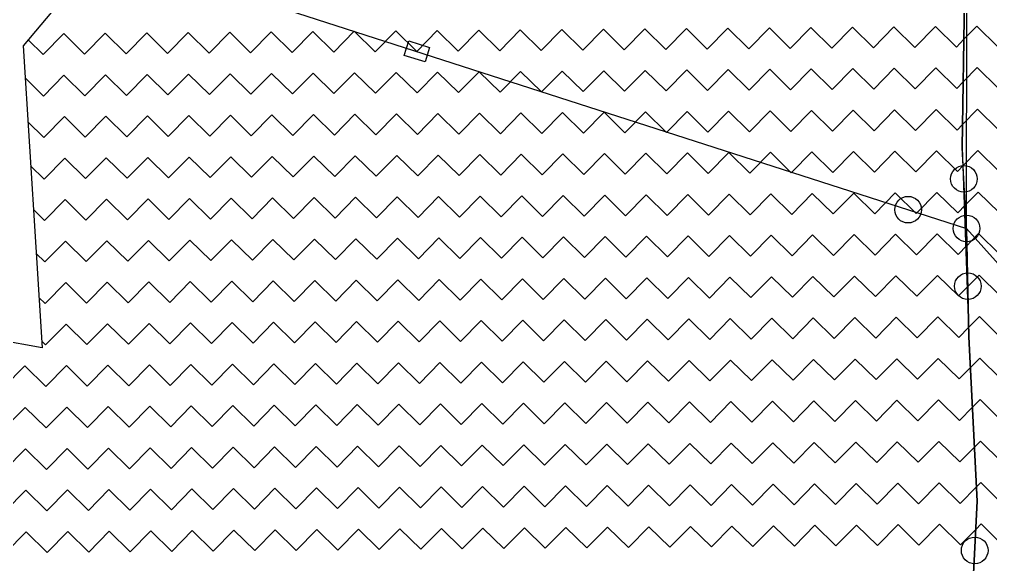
# Model space of a CAD drawing. Header units: metres. Extents: x 342804 to 346854, y 1762918 to 1765966.
# Drawn here: x 343363.2 to 343672.7, y 1764865.5 to 1765039.4 of the extents above; entities that cross this region are included whole.
import ezdxf

# ---------------------------------------------------------------- set-up
doc = ezdxf.new("R2010")
doc.units = ezdxf.units.M
doc.header["$MEASUREMENT"] = 0
doc.layers.add('POLY_HATCH', color=12, linetype='Continuous')
doc.layers.add('POLY_PARCEL', color=6, linetype='Continuous')

msp = doc.modelspace()

# ---------------------------------------------------------------- linework, layer by layer
msp.add_lwpolyline([(343487.25, 1765032.52), (343493.88, 1765030.45), (343492.45, 1765025.87), (343485.82, 1765027.93)], close=True)
for centre in [(343664.19, 1764988.53), (343646.41, 1764978.72), (343665.03, 1764972.75), (343665.44, 1764954.33), (343667.63, 1764870.06)]:
    msp.add_circle(centre, 4.25)
at = {"layer": 'POLY_HATCH'}
for p, q in [((343663.65, 1764998.5), (343665.23, 1765097.19)), ((343665.23, 1765097.19), (343663.65, 1764998.5)), ((343405.95, 1765080.39), (343364.33, 1765031)), ((343364.33, 1765031), (343370.44, 1764934.64)), ((343665.03, 1764972.75), (343663.65, 1764998.5)), ((343663.65, 1764998.5), (343665.81, 1764938.14)), ((343665.81, 1764938.14), (343665.03, 1764972.75)), ((343370.44, 1764934.64), (343296.7, 1764948.11)), ((343668.39, 1764885.72), (343665.81, 1764938.14)), ((343665.81, 1764938.14), (343668.39, 1764885.72)), ((343666.87, 1764854.65), (343668.39, 1764885.72)), ((343668.39, 1764885.72), (343666.87, 1764854.65))]:
    msp.add_line(p, q, dxfattribs=at)
at = {"layer": 'POLY_HATCH', "linetype": 'Continuous'}
for p, q in [((343582.41, 1765029.93), (343588.97, 1765036.6)), ((343588.97, 1765036.6), (343595.64, 1765030.04)), ((343595.64, 1765030.04), (343602.2, 1765036.71)), ((343602.2, 1765036.71), (343608.87, 1765030.15)), ((343608.87, 1765030.15), (343615.43, 1765036.82)), ((343615.43, 1765036.82), (343622.1, 1765030.26)), ((343622.1, 1765030.26), (343628.66, 1765036.93)), ((343628.66, 1765036.93), (343635.33, 1765030.36)), ((343635.33, 1765030.36), (343641.89, 1765037.03)), ((343641.89, 1765037.03), (343648.56, 1765030.47)), ((343648.56, 1765030.47), (343655.12, 1765037.14)), ((343655.12, 1765037.14), (343661.79, 1765030.58)), ((343664.21, 1765033.04), (343668.35, 1765037.25)), ((343668.35, 1765037.25), (343675.02, 1765030.69)), ((343370.72, 1765028.19), (343377.29, 1765034.86)), ((343377.29, 1765034.86), (343383.95, 1765028.3)), ((343383.95, 1765028.3), (343390.52, 1765034.97)), ((343390.52, 1765034.97), (343397.19, 1765028.41)), ((343397.19, 1765028.41), (343403.75, 1765035.08)), ((343403.75, 1765035.08), (343410.42, 1765028.52)), ((343410.42, 1765028.52), (343416.98, 1765035.19)), ((343416.98, 1765035.19), (343423.65, 1765028.63)), ((343423.65, 1765028.63), (343430.21, 1765035.3)), ((343430.21, 1765035.3), (343436.88, 1765028.74)), ((343436.88, 1765028.74), (343443.44, 1765035.41)), ((343443.44, 1765035.41), (343450.11, 1765028.85)), ((343450.11, 1765028.85), (343456.67, 1765035.51)), ((343456.67, 1765035.51), (343463.34, 1765028.95)), ((343463.34, 1765028.95), (343469.9, 1765035.62)), ((343469.9, 1765035.62), (343476.57, 1765029.06)), ((343476.57, 1765029.06), (343483.13, 1765035.73)), ((343483.13, 1765035.73), (343489.8, 1765029.17)), ((343489.8, 1765029.17), (343496.36, 1765035.84)), ((343496.36, 1765035.84), (343503.03, 1765029.28)), ((343503.03, 1765029.28), (343509.59, 1765035.95)), ((343509.59, 1765035.95), (343516.26, 1765029.39)), ((343516.26, 1765029.39), (343522.82, 1765036.06)), ((343522.82, 1765036.06), (343529.49, 1765029.5)), ((343529.49, 1765029.5), (343536.05, 1765036.17)), ((343536.05, 1765036.17), (343542.72, 1765029.6)), ((343542.72, 1765029.6), (343549.28, 1765036.27)), ((343549.28, 1765036.27), (343555.95, 1765029.71)), ((343555.95, 1765029.71), (343562.51, 1765036.38)), ((343562.51, 1765036.38), (343569.18, 1765029.82)), ((343569.18, 1765029.82), (343575.74, 1765036.49)), ((343575.74, 1765036.49), (343582.41, 1765029.93)), ((343365.94, 1765032.91), (343370.72, 1765028.19)), ((343661.79, 1765030.58), (343664.21, 1765033.04)), ((343370.83, 1765014.96), (343377.39, 1765021.63)), ((343377.39, 1765021.63), (343384.06, 1765015.07)), ((343384.06, 1765015.07), (343390.62, 1765021.74)), ((343390.62, 1765021.74), (343397.29, 1765015.18)), ((343397.29, 1765015.18), (343403.85, 1765021.85)), ((343403.85, 1765021.85), (343410.52, 1765015.29)), ((343410.52, 1765015.29), (343417.08, 1765021.96)), ((343417.08, 1765021.96), (343423.75, 1765015.4)), ((343423.75, 1765015.4), (343430.31, 1765022.07)), ((343430.31, 1765022.07), (343436.98, 1765015.51)), ((343436.98, 1765015.51), (343443.54, 1765022.18)), ((343443.54, 1765022.18), (343450.21, 1765015.61)), ((343450.21, 1765015.61), (343456.77, 1765022.28)), ((343456.77, 1765022.28), (343463.44, 1765015.72)), ((343463.44, 1765015.72), (343470, 1765022.39)), ((343470, 1765022.39), (343476.67, 1765015.83)), ((343476.67, 1765015.83), (343483.23, 1765022.5)), ((343483.23, 1765022.5), (343489.9, 1765015.94)), ((343489.9, 1765015.94), (343496.46, 1765022.61)), ((343496.46, 1765022.61), (343503.13, 1765016.05)), ((343503.13, 1765016.05), (343509.69, 1765022.72)), ((343509.69, 1765022.72), (343516.36, 1765016.16)), ((343516.36, 1765016.16), (343522.92, 1765022.83)), ((343522.92, 1765022.83), (343529.59, 1765016.27)), ((343529.59, 1765016.27), (343536.16, 1765022.94)), ((343536.16, 1765022.94), (343542.82, 1765016.37)), ((343542.82, 1765016.37), (343549.39, 1765023.04)), ((343549.39, 1765023.04), (343556.05, 1765016.48)), ((343556.05, 1765016.48), (343562.62, 1765023.15)), ((343562.62, 1765023.15), (343569.28, 1765016.59)), ((343569.28, 1765016.59), (343575.85, 1765023.26)), ((343575.85, 1765023.26), (343582.51, 1765016.7)), ((343582.51, 1765016.7), (343589.08, 1765023.37)), ((343589.08, 1765023.37), (343595.74, 1765016.81)), ((343595.74, 1765016.81), (343602.31, 1765023.48)), ((343602.31, 1765023.48), (343608.97, 1765016.92)), ((343608.97, 1765016.92), (343615.54, 1765023.59)), ((343615.54, 1765023.59), (343622.2, 1765017.03)), ((343622.2, 1765017.03), (343628.77, 1765023.7)), ((343628.77, 1765023.7), (343635.43, 1765017.13)), ((343635.43, 1765017.13), (343642, 1765023.8)), ((343642, 1765023.8), (343648.66, 1765017.24)), ((343648.66, 1765017.24), (343655.23, 1765023.91)), ((343655.23, 1765023.91), (343661.89, 1765017.35)), ((343663.99, 1765019.48), (343668.46, 1765024.02)), ((343668.46, 1765024.02), (343675.13, 1765017.46)), ((343364.98, 1765020.72), (343370.83, 1765014.96)), ((343661.89, 1765017.35), (343663.99, 1765019.48)), ((343410.63, 1765002.06), (343417.19, 1765008.73)), ((343417.19, 1765008.73), (343423.86, 1765002.17)), ((343423.86, 1765002.17), (343430.42, 1765008.84)), ((343430.42, 1765008.84), (343437.09, 1765002.28)), ((343437.09, 1765002.28), (343443.65, 1765008.95)), ((343443.65, 1765008.95), (343450.32, 1765002.38)), ((343450.32, 1765002.38), (343456.88, 1765009.05)), ((343456.88, 1765009.05), (343463.55, 1765002.49)), ((343463.55, 1765002.49), (343470.11, 1765009.16)), ((343470.11, 1765009.16), (343476.78, 1765002.6)), ((343476.78, 1765002.6), (343483.34, 1765009.27)), ((343483.34, 1765009.27), (343490.01, 1765002.71)), ((343490.01, 1765002.71), (343496.57, 1765009.38)), ((343496.57, 1765009.38), (343503.24, 1765002.82)), ((343503.24, 1765002.82), (343509.8, 1765009.49)), ((343509.8, 1765009.49), (343516.47, 1765002.93)), ((343516.47, 1765002.93), (343523.03, 1765009.6)), ((343523.03, 1765009.6), (343529.7, 1765003.04)), ((343529.7, 1765003.04), (343536.26, 1765009.71)), ((343536.26, 1765009.71), (343542.93, 1765003.14)), ((343542.93, 1765003.14), (343549.49, 1765009.81)), ((343549.49, 1765009.81), (343556.16, 1765003.25)), ((343556.16, 1765003.25), (343562.72, 1765009.92)), ((343562.72, 1765009.92), (343569.39, 1765003.36)), ((343569.39, 1765003.36), (343575.95, 1765010.03)), ((343575.95, 1765010.03), (343582.62, 1765003.47)), ((343582.62, 1765003.47), (343589.18, 1765010.14)), ((343589.18, 1765010.14), (343595.85, 1765003.58)), ((343595.85, 1765003.58), (343602.41, 1765010.25)), ((343602.41, 1765010.25), (343609.08, 1765003.69)), ((343609.08, 1765003.69), (343615.64, 1765010.36)), ((343615.64, 1765010.36), (343622.31, 1765003.8)), ((343622.31, 1765003.8), (343628.87, 1765010.47)), ((343628.87, 1765010.47), (343635.54, 1765003.9)), ((343635.54, 1765003.9), (343642.1, 1765010.57)), ((343642.1, 1765010.57), (343648.77, 1765004.01)), ((343648.77, 1765004.01), (343655.33, 1765010.68)), ((343655.33, 1765010.68), (343662, 1765004.12)), ((343663.77, 1765005.92), (343668.56, 1765010.79)), ((343668.56, 1765010.79), (343675.23, 1765004.23)), ((343365.87, 1765006.73), (343370.94, 1765001.73)), ((343370.94, 1765001.73), (343377.5, 1765008.4)), ((343377.5, 1765008.4), (343384.17, 1765001.84)), ((343384.17, 1765001.84), (343390.73, 1765008.51)), ((343390.73, 1765008.51), (343397.4, 1765001.95)), ((343397.4, 1765001.95), (343403.96, 1765008.62)), ((343403.96, 1765008.62), (343410.63, 1765002.06)), ((343662, 1765004.12), (343663.77, 1765005.92)), ((343516.58, 1764989.7), (343523.14, 1764996.37)), ((343523.14, 1764996.37), (343529.81, 1764989.81)), ((343529.81, 1764989.81), (343536.37, 1764996.48)), ((343536.37, 1764996.48), (343543.04, 1764989.91)), ((343543.04, 1764989.91), (343549.6, 1764996.58)), ((343549.6, 1764996.58), (343556.27, 1764990.02)), ((343556.27, 1764990.02), (343562.83, 1764996.69)), ((343562.83, 1764996.69), (343569.5, 1764990.13)), ((343569.5, 1764990.13), (343576.06, 1764996.8)), ((343576.06, 1764996.8), (343582.73, 1764990.24)), ((343582.73, 1764990.24), (343589.29, 1764996.91)), ((343589.29, 1764996.91), (343595.96, 1764990.35)), ((343595.96, 1764990.35), (343602.52, 1764997.02)), ((343602.52, 1764997.02), (343609.19, 1764990.46)), ((343609.19, 1764990.46), (343615.75, 1764997.13)), ((343615.75, 1764997.13), (343622.42, 1764990.57)), ((343622.42, 1764990.57), (343628.98, 1764997.24)), ((343628.98, 1764997.24), (343635.65, 1764990.67)), ((343635.65, 1764990.67), (343642.21, 1764997.34)), ((343642.21, 1764997.34), (343648.88, 1764990.78)), ((343648.88, 1764990.78), (343655.44, 1764997.45)), ((343655.44, 1764997.45), (343662.11, 1764990.89)), ((343663.86, 1764992.67), (343668.67, 1764997.56)), ((343668.67, 1764997.56), (343675.34, 1764991)), ((343371.05, 1764988.5), (343377.61, 1764995.17)), ((343377.61, 1764995.17), (343384.28, 1764988.61)), ((343384.28, 1764988.61), (343390.84, 1764995.28)), ((343390.84, 1764995.28), (343397.51, 1764988.72)), ((343397.51, 1764988.72), (343404.07, 1764995.39)), ((343404.07, 1764995.39), (343410.74, 1764988.83)), ((343410.74, 1764988.83), (343417.3, 1764995.5)), ((343417.3, 1764995.5), (343423.97, 1764988.94)), ((343423.97, 1764988.94), (343430.53, 1764995.61)), ((343430.53, 1764995.61), (343437.2, 1764989.05)), ((343437.2, 1764989.05), (343443.76, 1764995.72)), ((343443.76, 1764995.72), (343450.43, 1764989.15)), ((343450.43, 1764989.15), (343456.99, 1764995.82)), ((343456.99, 1764995.82), (343463.66, 1764989.26)), ((343463.66, 1764989.26), (343470.22, 1764995.93)), ((343470.22, 1764995.93), (343476.89, 1764989.37)), ((343476.89, 1764989.37), (343483.45, 1764996.04)), ((343483.45, 1764996.04), (343490.12, 1764989.48)), ((343490.12, 1764989.48), (343496.68, 1764996.15)), ((343496.68, 1764996.15), (343503.35, 1764989.59)), ((343503.35, 1764989.59), (343509.91, 1764996.26)), ((343509.91, 1764996.26), (343516.58, 1764989.7)), ((343366.75, 1764992.73), (343371.05, 1764988.5)), ((343662.11, 1764990.89), (343663.96, 1764992.77)), ((343622.53, 1764977.34), (343629.09, 1764984)), ((343629.09, 1764984), (343635.76, 1764977.44)), ((343635.76, 1764977.44), (343642.32, 1764984.11)), ((343642.32, 1764984.11), (343648.99, 1764977.55)), ((343648.99, 1764977.55), (343655.55, 1764984.22)), ((343655.55, 1764984.22), (343662.22, 1764977.66)), ((343664.32, 1764979.8), (343668.78, 1764984.33)), ((343668.78, 1764984.33), (343675.45, 1764977.77)), ((343371.16, 1764975.27), (343377.72, 1764981.94)), ((343377.72, 1764981.94), (343384.39, 1764975.38)), ((343384.39, 1764975.38), (343390.95, 1764982.05)), ((343390.95, 1764982.05), (343397.62, 1764975.49)), ((343397.62, 1764975.49), (343404.18, 1764982.16)), ((343404.18, 1764982.16), (343410.85, 1764975.6)), ((343410.85, 1764975.6), (343417.41, 1764982.27)), ((343417.41, 1764982.27), (343424.08, 1764975.71)), ((343424.08, 1764975.71), (343430.64, 1764982.38)), ((343430.64, 1764982.38), (343437.31, 1764975.82)), ((343437.31, 1764975.82), (343443.87, 1764982.49)), ((343443.87, 1764982.49), (343450.54, 1764975.92)), ((343450.54, 1764975.92), (343457.1, 1764982.59)), ((343457.1, 1764982.59), (343463.77, 1764976.03)), ((343463.77, 1764976.03), (343470.33, 1764982.7)), ((343470.33, 1764982.7), (343477, 1764976.14)), ((343477, 1764976.14), (343483.56, 1764982.81)), ((343483.56, 1764982.81), (343490.23, 1764976.25)), ((343490.23, 1764976.25), (343496.79, 1764982.92)), ((343496.79, 1764982.92), (343503.46, 1764976.36)), ((343503.46, 1764976.36), (343510.02, 1764983.03)), ((343510.02, 1764983.03), (343516.69, 1764976.47)), ((343516.69, 1764976.47), (343523.25, 1764983.14)), ((343523.25, 1764983.14), (343529.92, 1764976.58)), ((343529.92, 1764976.58), (343536.48, 1764983.25)), ((343536.48, 1764983.25), (343543.15, 1764976.68)), ((343543.15, 1764976.68), (343549.71, 1764983.35)), ((343549.71, 1764983.35), (343556.38, 1764976.79)), ((343556.38, 1764976.79), (343562.94, 1764983.46)), ((343562.94, 1764983.46), (343569.61, 1764976.9)), ((343569.61, 1764976.9), (343576.17, 1764983.57)), ((343576.17, 1764983.57), (343582.84, 1764977.01)), ((343582.84, 1764977.01), (343589.4, 1764983.68)), ((343589.4, 1764983.68), (343596.07, 1764977.12)), ((343596.07, 1764977.12), (343602.63, 1764983.79)), ((343602.63, 1764983.79), (343609.3, 1764977.23)), ((343609.3, 1764977.23), (343615.86, 1764983.9)), ((343615.86, 1764983.9), (343622.53, 1764977.34)), ((343367.64, 1764978.73), (343371.16, 1764975.27)), ((343662.22, 1764977.66), (343664.64, 1764980.12)), ((343371.27, 1764962.04), (343377.83, 1764968.71)), ((343377.83, 1764968.71), (343384.5, 1764962.15)), ((343384.5, 1764962.15), (343391.06, 1764968.82)), ((343391.06, 1764968.82), (343397.73, 1764962.26)), ((343397.73, 1764962.26), (343404.29, 1764968.93)), ((343404.29, 1764968.93), (343410.96, 1764962.37)), ((343410.96, 1764962.37), (343417.52, 1764969.04)), ((343417.52, 1764969.04), (343424.19, 1764962.48)), ((343424.19, 1764962.48), (343430.75, 1764969.15)), ((343430.75, 1764969.15), (343437.42, 1764962.59)), ((343437.42, 1764962.59), (343443.98, 1764969.26)), ((343443.98, 1764969.26), (343450.65, 1764962.69)), ((343450.65, 1764962.69), (343457.21, 1764969.36)), ((343457.21, 1764969.36), (343463.88, 1764962.8)), ((343463.88, 1764962.8), (343470.44, 1764969.47)), ((343470.44, 1764969.47), (343477.11, 1764962.91)), ((343477.11, 1764962.91), (343483.67, 1764969.58)), ((343483.67, 1764969.58), (343490.34, 1764963.02)), ((343490.34, 1764963.02), (343496.9, 1764969.69)), ((343496.9, 1764969.69), (343503.57, 1764963.13)), ((343503.57, 1764963.13), (343510.13, 1764969.8)), ((343510.13, 1764969.8), (343516.8, 1764963.24)), ((343516.8, 1764963.24), (343523.36, 1764969.91)), ((343523.36, 1764969.91), (343530.03, 1764963.35)), ((343530.03, 1764963.35), (343536.59, 1764970.02)), ((343536.59, 1764970.02), (343543.26, 1764963.45)), ((343543.26, 1764963.45), (343549.82, 1764970.12)), ((343549.82, 1764970.12), (343556.49, 1764963.56)), ((343556.49, 1764963.56), (343563.05, 1764970.23)), ((343563.05, 1764970.23), (343569.72, 1764963.67)), ((343569.72, 1764963.67), (343576.28, 1764970.34)), ((343576.28, 1764970.34), (343582.95, 1764963.78)), ((343582.95, 1764963.78), (343589.51, 1764970.45)), ((343589.51, 1764970.45), (343596.18, 1764963.89)), ((343596.18, 1764963.89), (343602.74, 1764970.56)), ((343602.74, 1764970.56), (343609.41, 1764964)), ((343609.41, 1764964), (343615.97, 1764970.67)), ((343615.97, 1764970.67), (343622.64, 1764964.11)), ((343622.64, 1764964.11), (343629.2, 1764970.77)), ((343629.2, 1764970.77), (343635.87, 1764964.21)), ((343635.87, 1764964.21), (343642.43, 1764970.88)), ((343642.43, 1764970.88), (343649.1, 1764964.32)), ((343649.1, 1764964.32), (343655.66, 1764970.99)), ((343655.66, 1764970.99), (343662.33, 1764964.43)), ((343664.78, 1764966.92), (343668.89, 1764971.1)), ((343668.89, 1764971.1), (343675.56, 1764964.54)), ((343662.33, 1764964.43), (343665.15, 1764967.3)), ((343368.53, 1764964.73), (343371.27, 1764962.04)), ((343450.76, 1764949.46), (343457.32, 1764956.13)), ((343457.32, 1764956.13), (343463.99, 1764949.57)), ((343463.99, 1764949.57), (343470.55, 1764956.24)), ((343470.55, 1764956.24), (343477.22, 1764949.68)), ((343477.22, 1764949.68), (343483.78, 1764956.35)), ((343483.78, 1764956.35), (343490.45, 1764949.79)), ((343490.45, 1764949.79), (343497.01, 1764956.46)), ((343497.01, 1764956.46), (343503.68, 1764949.9)), ((343503.68, 1764949.9), (343510.24, 1764956.57)), ((343510.24, 1764956.57), (343516.91, 1764950.01)), ((343516.91, 1764950.01), (343523.47, 1764956.68)), ((343523.47, 1764956.68), (343530.14, 1764950.12)), ((343530.14, 1764950.12), (343536.7, 1764956.79)), ((343536.7, 1764956.79), (343543.37, 1764950.22)), ((343543.37, 1764950.22), (343549.93, 1764956.89)), ((343549.93, 1764956.89), (343556.6, 1764950.33)), ((343556.6, 1764950.33), (343563.16, 1764957)), ((343563.16, 1764957), (343569.83, 1764950.44)), ((343569.83, 1764950.44), (343576.39, 1764957.11)), ((343576.39, 1764957.11), (343583.06, 1764950.55)), ((343583.06, 1764950.55), (343589.62, 1764957.22)), ((343589.62, 1764957.22), (343596.29, 1764950.66)), ((343596.29, 1764950.66), (343602.85, 1764957.33)), ((343602.85, 1764957.33), (343609.52, 1764950.77)), ((343609.52, 1764950.77), (343616.08, 1764957.44)), ((343616.08, 1764957.44), (343622.75, 1764950.88)), ((343622.75, 1764950.88), (343629.31, 1764957.54)), ((343629.31, 1764957.54), (343635.98, 1764950.98)), ((343635.98, 1764950.98), (343642.54, 1764957.65)), ((343642.54, 1764957.65), (343649.21, 1764951.09)), ((343649.21, 1764951.09), (343655.77, 1764957.76)), ((343655.77, 1764957.76), (343662.44, 1764951.2)), ((343665.24, 1764954.05), (343669, 1764957.87)), ((343669, 1764957.87), (343675.67, 1764951.31)), ((343371.38, 1764948.81), (343377.94, 1764955.48)), ((343377.94, 1764955.48), (343384.61, 1764948.92)), ((343384.61, 1764948.92), (343391.17, 1764955.59)), ((343391.17, 1764955.59), (343397.84, 1764949.03)), ((343397.84, 1764949.03), (343404.4, 1764955.7)), ((343404.4, 1764955.7), (343411.07, 1764949.14)), ((343411.07, 1764949.14), (343417.63, 1764955.81)), ((343417.63, 1764955.81), (343424.3, 1764949.25)), ((343424.3, 1764949.25), (343430.86, 1764955.92)), ((343430.86, 1764955.92), (343437.53, 1764949.36)), ((343437.53, 1764949.36), (343444.09, 1764956.03)), ((343444.09, 1764956.03), (343450.76, 1764949.46)), ((343662.44, 1764951.2), (343665.44, 1764954.26)), ((343369.42, 1764950.74), (343371.38, 1764948.81)), ((343556.71, 1764937.1), (343563.27, 1764943.77)), ((343563.27, 1764943.77), (343569.94, 1764937.21)), ((343569.94, 1764937.21), (343576.5, 1764943.88)), ((343576.5, 1764943.88), (343583.17, 1764937.32)), ((343583.17, 1764937.32), (343589.73, 1764943.99)), ((343589.73, 1764943.99), (343596.4, 1764937.43)), ((343596.4, 1764937.43), (343602.96, 1764944.1)), ((343602.96, 1764944.1), (343609.63, 1764937.54)), ((343609.63, 1764937.54), (343616.19, 1764944.21)), ((343616.19, 1764944.21), (343622.86, 1764937.65)), ((343622.86, 1764937.65), (343629.42, 1764944.31)), ((343629.42, 1764944.31), (343636.09, 1764937.75)), ((343636.09, 1764937.75), (343642.65, 1764944.42)), ((343642.65, 1764944.42), (343649.32, 1764937.86)), ((343649.32, 1764937.86), (343655.88, 1764944.53)), ((343655.88, 1764944.53), (343662.55, 1764937.97)), ((343665.7, 1764941.17), (343669.11, 1764944.64)), ((343669.11, 1764944.64), (343675.78, 1764938.08)), ((343371.48, 1764935.58), (343378.05, 1764942.25)), ((343378.05, 1764942.25), (343384.71, 1764935.69)), ((343384.71, 1764935.69), (343391.28, 1764942.36)), ((343391.28, 1764942.36), (343397.94, 1764935.8)), ((343397.94, 1764935.8), (343404.51, 1764942.47)), ((343404.51, 1764942.47), (343411.17, 1764935.91)), ((343411.17, 1764935.91), (343417.74, 1764942.58)), ((343417.74, 1764942.58), (343424.4, 1764936.02)), ((343424.4, 1764936.02), (343430.97, 1764942.69)), ((343430.97, 1764942.69), (343437.63, 1764936.13)), ((343437.63, 1764936.13), (343444.2, 1764942.8)), ((343444.2, 1764942.8), (343450.87, 1764936.23)), ((343450.87, 1764936.23), (343457.43, 1764942.9)), ((343457.43, 1764942.9), (343464.1, 1764936.34)), ((343464.1, 1764936.34), (343470.66, 1764943.01)), ((343470.66, 1764943.01), (343477.33, 1764936.45)), ((343477.33, 1764936.45), (343483.89, 1764943.12)), ((343483.89, 1764943.12), (343490.56, 1764936.56)), ((343490.56, 1764936.56), (343497.12, 1764943.23)), ((343497.12, 1764943.23), (343503.79, 1764936.67)), ((343503.79, 1764936.67), (343510.35, 1764943.34)), ((343510.35, 1764943.34), (343517.02, 1764936.78)), ((343517.02, 1764936.78), (343523.58, 1764943.45)), ((343523.58, 1764943.45), (343530.25, 1764936.89)), ((343530.25, 1764936.89), (343536.81, 1764943.56)), ((343536.81, 1764943.56), (343543.48, 1764936.99)), ((343543.48, 1764936.99), (343550.04, 1764943.66)), ((343550.04, 1764943.66), (343556.71, 1764937.1)), ((343662.55, 1764937.97), (343665.74, 1764941.21)), ((343370.31, 1764936.74), (343371.48, 1764935.58)), ((343666.29, 1764928.43), (343669.22, 1764931.41)), ((343669.22, 1764931.41), (343675.88, 1764924.85)), ((343358.36, 1764922.24), (343364.92, 1764928.91)), ((343364.92, 1764928.91), (343371.59, 1764922.35)), ((343371.59, 1764922.35), (343378.15, 1764929.02)), ((343378.15, 1764929.02), (343384.82, 1764922.46)), ((343384.82, 1764922.46), (343391.38, 1764929.13)), ((343391.38, 1764929.13), (343398.05, 1764922.57)), ((343398.05, 1764922.57), (343404.61, 1764929.24)), ((343404.61, 1764929.24), (343411.28, 1764922.68)), ((343411.28, 1764922.68), (343417.84, 1764929.35)), ((343417.84, 1764929.35), (343424.51, 1764922.79)), ((343424.51, 1764922.79), (343431.07, 1764929.46)), ((343431.07, 1764929.46), (343437.74, 1764922.9)), ((343437.74, 1764922.9), (343444.3, 1764929.57)), ((343444.3, 1764929.57), (343450.97, 1764923)), ((343450.97, 1764923), (343457.53, 1764929.67)), ((343457.53, 1764929.67), (343464.2, 1764923.11)), ((343464.2, 1764923.11), (343470.76, 1764929.78)), ((343470.76, 1764929.78), (343477.43, 1764923.22)), ((343477.43, 1764923.22), (343483.99, 1764929.89)), ((343483.99, 1764929.89), (343490.66, 1764923.33)), ((343490.66, 1764923.33), (343497.22, 1764930)), ((343497.22, 1764930), (343503.89, 1764923.44)), ((343503.89, 1764923.44), (343510.45, 1764930.11)), ((343510.45, 1764930.11), (343517.12, 1764923.55)), ((343517.12, 1764923.55), (343523.68, 1764930.22)), ((343523.68, 1764930.22), (343530.35, 1764923.66)), ((343530.35, 1764923.66), (343536.91, 1764930.32)), ((343536.91, 1764930.32), (343543.58, 1764923.76)), ((343543.58, 1764923.76), (343550.14, 1764930.43)), ((343550.14, 1764930.43), (343556.81, 1764923.87)), ((343556.81, 1764923.87), (343563.37, 1764930.54)), ((343563.37, 1764930.54), (343570.04, 1764923.98)), ((343570.04, 1764923.98), (343576.6, 1764930.65)), ((343576.6, 1764930.65), (343583.27, 1764924.09)), ((343583.27, 1764924.09), (343589.84, 1764930.76)), ((343589.84, 1764930.76), (343596.5, 1764924.2)), ((343596.5, 1764924.2), (343603.07, 1764930.87)), ((343603.07, 1764930.87), (343609.73, 1764924.31)), ((343609.73, 1764924.31), (343616.3, 1764930.98)), ((343616.3, 1764930.98), (343622.96, 1764924.42)), ((343622.96, 1764924.42), (343629.53, 1764931.08)), ((343629.53, 1764931.08), (343636.19, 1764924.52)), ((343636.19, 1764924.52), (343642.76, 1764931.19)), ((343642.76, 1764931.19), (343649.42, 1764924.63)), ((343649.42, 1764924.63), (343655.99, 1764931.3)), ((343655.99, 1764931.3), (343662.65, 1764924.74)), ((343662.65, 1764924.74), (343666.29, 1764928.43)), ((343384.93, 1764909.23), (343391.49, 1764915.9)), ((343391.49, 1764915.9), (343398.16, 1764909.34)), ((343398.16, 1764909.34), (343404.72, 1764916.01)), ((343404.72, 1764916.01), (343411.39, 1764909.45)), ((343411.39, 1764909.45), (343417.95, 1764916.12)), ((343417.95, 1764916.12), (343424.62, 1764909.56)), ((343424.62, 1764909.56), (343431.18, 1764916.23)), ((343431.18, 1764916.23), (343437.85, 1764909.67)), ((343437.85, 1764909.67), (343444.41, 1764916.34)), ((343444.41, 1764916.34), (343451.08, 1764909.77)), ((343451.08, 1764909.77), (343457.64, 1764916.44)), ((343457.64, 1764916.44), (343464.31, 1764909.88)), ((343464.31, 1764909.88), (343470.87, 1764916.55)), ((343470.87, 1764916.55), (343477.54, 1764909.99)), ((343477.54, 1764909.99), (343484.1, 1764916.66)), ((343484.1, 1764916.66), (343490.77, 1764910.1)), ((343490.77, 1764910.1), (343497.33, 1764916.77)), ((343497.33, 1764916.77), (343504, 1764910.21)), ((343504, 1764910.21), (343510.56, 1764916.88)), ((343510.56, 1764916.88), (343517.23, 1764910.32)), ((343517.23, 1764910.32), (343523.79, 1764916.99)), ((343523.79, 1764916.99), (343530.46, 1764910.43)), ((343530.46, 1764910.43), (343537.02, 1764917.09)), ((343537.02, 1764917.09), (343543.69, 1764910.53)), ((343543.69, 1764910.53), (343550.25, 1764917.2)), ((343550.25, 1764917.2), (343556.92, 1764910.64)), ((343556.92, 1764910.64), (343563.48, 1764917.31)), ((343563.48, 1764917.31), (343570.15, 1764910.75)), ((343570.15, 1764910.75), (343576.71, 1764917.42)), ((343576.71, 1764917.42), (343583.38, 1764910.86)), ((343583.38, 1764910.86), (343589.94, 1764917.53)), ((343589.94, 1764917.53), (343596.61, 1764910.97)), ((343596.61, 1764910.97), (343603.17, 1764917.64)), ((343603.17, 1764917.64), (343609.84, 1764911.08)), ((343609.84, 1764911.08), (343616.4, 1764917.75)), ((343616.4, 1764917.75), (343623.07, 1764911.19)), ((343623.07, 1764911.19), (343629.63, 1764917.85)), ((343629.63, 1764917.85), (343636.3, 1764911.29)), ((343636.3, 1764911.29), (343642.86, 1764917.96)), ((343642.86, 1764917.96), (343649.53, 1764911.4)), ((343649.53, 1764911.4), (343656.09, 1764918.07)), ((343656.09, 1764918.07), (343662.76, 1764911.51)), ((343666.91, 1764915.73), (343669.32, 1764918.18)), ((343669.32, 1764918.18), (343675.99, 1764911.62)), ((343358.47, 1764909.01), (343365.03, 1764915.68)), ((343365.03, 1764915.68), (343371.7, 1764909.12)), ((343371.7, 1764909.12), (343378.26, 1764915.79)), ((343378.26, 1764915.79), (343384.93, 1764909.23)), ((343662.76, 1764911.51), (343666.91, 1764915.73)), ((343490.88, 1764896.87), (343497.44, 1764903.54)), ((343497.44, 1764903.54), (343504.11, 1764896.98)), ((343504.11, 1764896.98), (343510.67, 1764903.65)), ((343510.67, 1764903.65), (343517.34, 1764897.09)), ((343517.34, 1764897.09), (343523.9, 1764903.76)), ((343523.9, 1764903.76), (343530.57, 1764897.2)), ((343530.57, 1764897.2), (343537.13, 1764903.86)), ((343537.13, 1764903.86), (343543.8, 1764897.3)), ((343543.8, 1764897.3), (343550.36, 1764903.97)), ((343550.36, 1764903.97), (343557.03, 1764897.41)), ((343557.03, 1764897.41), (343563.59, 1764904.08)), ((343563.59, 1764904.08), (343570.26, 1764897.52)), ((343570.26, 1764897.52), (343576.82, 1764904.19)), ((343576.82, 1764904.19), (343583.49, 1764897.63)), ((343583.49, 1764897.63), (343590.05, 1764904.3)), ((343590.05, 1764904.3), (343596.72, 1764897.74)), ((343596.72, 1764897.74), (343603.28, 1764904.41)), ((343603.28, 1764904.41), (343609.95, 1764897.85)), ((343609.95, 1764897.85), (343616.51, 1764904.52)), ((343616.51, 1764904.52), (343623.18, 1764897.96)), ((343623.18, 1764897.96), (343629.74, 1764904.62)), ((343629.74, 1764904.62), (343636.41, 1764898.06)), ((343636.41, 1764898.06), (343642.97, 1764904.73)), ((343642.97, 1764904.73), (343649.64, 1764898.17)), ((343649.64, 1764898.17), (343656.2, 1764904.84)), ((343656.2, 1764904.84), (343662.87, 1764898.28)), ((343667.54, 1764903.03), (343669.43, 1764904.95)), ((343669.43, 1764904.95), (343676.1, 1764898.39)), ((343358.58, 1764895.78), (343365.14, 1764902.45)), ((343365.14, 1764902.45), (343371.81, 1764895.89)), ((343371.81, 1764895.89), (343378.37, 1764902.56)), ((343378.37, 1764902.56), (343385.04, 1764896)), ((343385.04, 1764896), (343391.6, 1764902.67)), ((343391.6, 1764902.67), (343398.27, 1764896.11)), ((343398.27, 1764896.11), (343404.83, 1764902.78)), ((343404.83, 1764902.78), (343411.5, 1764896.22)), ((343411.5, 1764896.22), (343418.06, 1764902.89)), ((343418.06, 1764902.89), (343424.73, 1764896.33)), ((343424.73, 1764896.33), (343431.29, 1764903)), ((343431.29, 1764903), (343437.96, 1764896.44)), ((343437.96, 1764896.44), (343444.52, 1764903.11)), ((343444.52, 1764903.11), (343451.19, 1764896.54)), ((343451.19, 1764896.54), (343457.75, 1764903.21)), ((343457.75, 1764903.21), (343464.42, 1764896.65)), ((343464.42, 1764896.65), (343470.98, 1764903.32)), ((343470.98, 1764903.32), (343477.65, 1764896.76)), ((343477.65, 1764896.76), (343484.21, 1764903.43)), ((343484.21, 1764903.43), (343490.88, 1764896.87)), ((343662.87, 1764898.28), (343667.54, 1764903.03)), ((343596.83, 1764884.51), (343603.39, 1764891.18)), ((343603.39, 1764891.18), (343610.06, 1764884.62)), ((343610.06, 1764884.62), (343616.62, 1764891.29)), ((343616.62, 1764891.29), (343623.29, 1764884.73)), ((343623.29, 1764884.73), (343629.85, 1764891.39)), ((343629.85, 1764891.39), (343636.52, 1764884.83)), ((343636.52, 1764884.83), (343643.08, 1764891.5)), ((343643.08, 1764891.5), (343649.75, 1764884.94)), ((343649.75, 1764884.94), (343656.31, 1764891.61)), ((343656.31, 1764891.61), (343662.98, 1764885.05)), ((343668.17, 1764890.32), (343669.54, 1764891.72)), ((343669.54, 1764891.72), (343676.21, 1764885.16)), ((343358.69, 1764882.55), (343365.25, 1764889.22)), ((343365.25, 1764889.22), (343371.92, 1764882.66)), ((343371.92, 1764882.66), (343378.48, 1764889.33)), ((343378.48, 1764889.33), (343385.15, 1764882.77)), ((343385.15, 1764882.77), (343391.71, 1764889.44)), ((343391.71, 1764889.44), (343398.38, 1764882.88)), ((343398.38, 1764882.88), (343404.94, 1764889.55)), ((343404.94, 1764889.55), (343411.61, 1764882.99)), ((343411.61, 1764882.99), (343418.17, 1764889.66)), ((343418.17, 1764889.66), (343424.84, 1764883.1)), ((343424.84, 1764883.1), (343431.4, 1764889.77)), ((343431.4, 1764889.77), (343438.07, 1764883.21)), ((343438.07, 1764883.21), (343444.63, 1764889.87)), ((343444.63, 1764889.87), (343451.3, 1764883.31)), ((343451.3, 1764883.31), (343457.86, 1764889.98)), ((343457.86, 1764889.98), (343464.53, 1764883.42)), ((343464.53, 1764883.42), (343471.09, 1764890.09)), ((343471.09, 1764890.09), (343477.76, 1764883.53)), ((343477.76, 1764883.53), (343484.32, 1764890.2)), ((343484.32, 1764890.2), (343490.99, 1764883.64)), ((343490.99, 1764883.64), (343497.55, 1764890.31)), ((343497.55, 1764890.31), (343504.22, 1764883.75)), ((343504.22, 1764883.75), (343510.78, 1764890.42)), ((343510.78, 1764890.42), (343517.45, 1764883.86)), ((343517.45, 1764883.86), (343524.01, 1764890.53)), ((343524.01, 1764890.53), (343530.68, 1764883.97)), ((343530.68, 1764883.97), (343537.24, 1764890.63)), ((343537.24, 1764890.63), (343543.91, 1764884.07)), ((343543.91, 1764884.07), (343550.47, 1764890.74)), ((343550.47, 1764890.74), (343557.14, 1764884.18)), ((343557.14, 1764884.18), (343563.7, 1764890.85)), ((343563.7, 1764890.85), (343570.37, 1764884.29)), ((343570.37, 1764884.29), (343576.93, 1764890.96)), ((343576.93, 1764890.96), (343583.6, 1764884.4)), ((343583.6, 1764884.4), (343590.16, 1764891.07)), ((343590.16, 1764891.07), (343596.83, 1764884.51)), ((343662.98, 1764885.05), (343668.17, 1764890.32)), ((343358.8, 1764869.32), (343365.36, 1764875.99)), ((343365.36, 1764875.99), (343372.03, 1764869.43)), ((343372.03, 1764869.43), (343378.59, 1764876.1)), ((343378.59, 1764876.1), (343385.26, 1764869.54)), ((343385.26, 1764869.54), (343391.82, 1764876.21)), ((343391.82, 1764876.21), (343398.49, 1764869.65)), ((343398.49, 1764869.65), (343405.05, 1764876.32)), ((343405.05, 1764876.32), (343411.72, 1764869.76)), ((343411.72, 1764869.76), (343418.28, 1764876.43)), ((343418.28, 1764876.43), (343424.95, 1764869.87)), ((343424.95, 1764869.87), (343431.51, 1764876.54)), ((343431.51, 1764876.54), (343438.18, 1764869.98)), ((343438.18, 1764869.98), (343444.74, 1764876.64)), ((343444.74, 1764876.64), (343451.41, 1764870.08)), ((343451.41, 1764870.08), (343457.97, 1764876.75)), ((343457.97, 1764876.75), (343464.64, 1764870.19)), ((343464.64, 1764870.19), (343471.2, 1764876.86)), ((343471.2, 1764876.86), (343477.87, 1764870.3)), ((343477.87, 1764870.3), (343484.43, 1764876.97)), ((343484.43, 1764876.97), (343491.1, 1764870.41)), ((343491.1, 1764870.41), (343497.66, 1764877.08)), ((343497.66, 1764877.08), (343504.33, 1764870.52)), ((343504.33, 1764870.52), (343510.89, 1764877.19)), ((343510.89, 1764877.19), (343517.56, 1764870.63)), ((343517.56, 1764870.63), (343524.12, 1764877.3)), ((343524.12, 1764877.3), (343530.79, 1764870.74)), ((343530.79, 1764870.74), (343537.35, 1764877.4)), ((343537.35, 1764877.4), (343544.02, 1764870.84)), ((343544.02, 1764870.84), (343550.58, 1764877.51)), ((343550.58, 1764877.51), (343557.25, 1764870.95)), ((343557.25, 1764870.95), (343563.81, 1764877.62)), ((343563.81, 1764877.62), (343570.48, 1764871.06)), ((343570.48, 1764871.06), (343577.04, 1764877.73)), ((343577.04, 1764877.73), (343583.71, 1764871.17)), ((343583.71, 1764871.17), (343590.27, 1764877.84)), ((343590.27, 1764877.84), (343596.94, 1764871.28)), ((343596.94, 1764871.28), (343603.5, 1764877.95)), ((343603.5, 1764877.95), (343610.17, 1764871.39)), ((343610.17, 1764871.39), (343616.73, 1764878.06)), ((343616.73, 1764878.06), (343623.4, 1764871.5)), ((343623.4, 1764871.5), (343629.96, 1764878.16)), ((343629.96, 1764878.16), (343636.63, 1764871.6)), ((343636.63, 1764871.6), (343643.19, 1764878.27)), ((343643.19, 1764878.27), (343649.86, 1764871.71)), ((343649.86, 1764871.71), (343656.42, 1764878.38)), ((343656.42, 1764878.38), (343663.09, 1764871.82)), ((343663.09, 1764871.82), (343667.96, 1764876.77)), ((343667.96, 1764876.77), (343669.65, 1764878.49)), ((343669.65, 1764878.49), (343676.32, 1764871.93))]:
    msp.add_line(p, q, dxfattribs=at)
at = {"layer": 'POLY_PARCEL'}
for p, q in [((343665.03, 1764972.75), (343665.23, 1765097.19)), ((343431.29, 1765048.06), (343665.03, 1764972.75)), ((343665.03, 1764972.75), (343665.03, 1764972.75)), ((343665.03, 1764972.75), (343665.81, 1764938.14)), ((343665.03, 1764972.75), (343685.1, 1764950.16)), ((343665.03, 1764972.75), (343665.03, 1764972.75)), ((343665.81, 1764938.14), (343668.39, 1764885.72)), ((343668.39, 1764885.72), (343666.87, 1764854.65))]:
    msp.add_line(p, q, dxfattribs=at)

doc.saveas('drawing.dxf')
